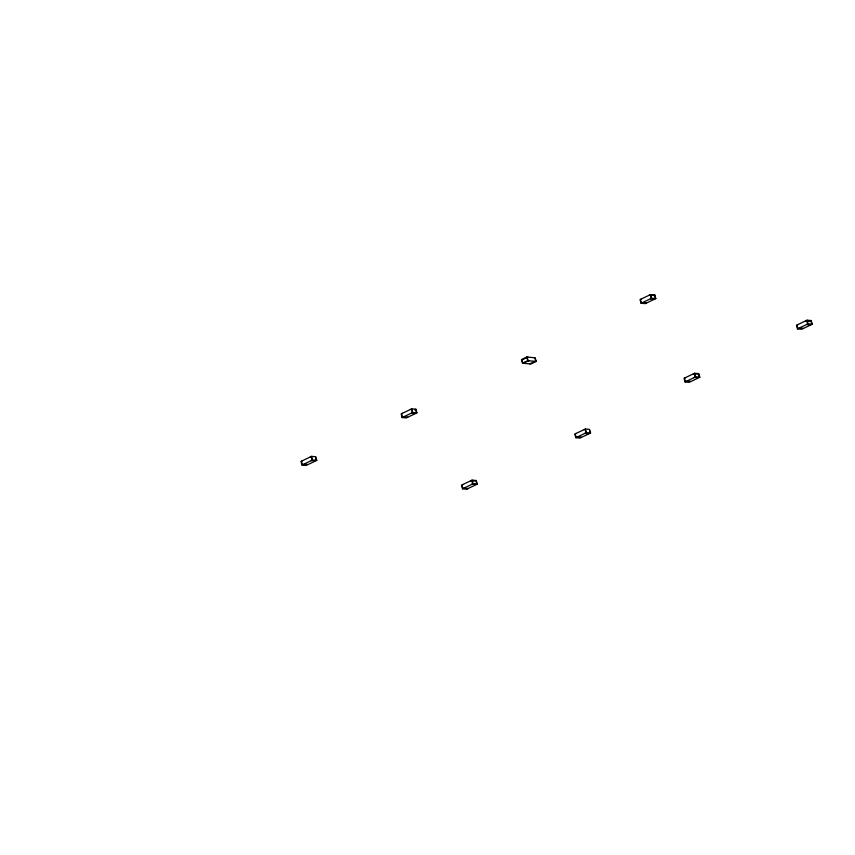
<?xml version="1.0" encoding="UTF-8"?>
<svg xmlns="http://www.w3.org/2000/svg" width="855" height="855" viewBox="0 0 855 855"><rect width="100%" height="100%" fill="white"/><g stroke="black" fill="none" stroke-linecap="round" stroke-linejoin="round"><path stroke-width="1.28" d="M311.562 456.356L300.992 461.401L302.018 465.056L306.186 465.43L316.767 460.385L315.741 456.73L311.562 456.356L312.588 460.011L316.767 460.385M650.623 294.548L640.053 299.592L641.068 303.247L645.247 303.621L655.817 298.577L654.791 294.922L650.623 294.548L651.638 298.203L655.817 298.577M411.715 408.861L401.145 413.906L402.171 417.55L406.339 417.924L416.909 412.88L415.893 409.235L411.715 408.861L412.741 412.505L416.909 412.88M653.53 295.392L649.298 295.178L651.382 295.36M653.477 295.552L654.791 294.922M414.568 409.866L415.893 409.235M526.798 357.037L521.518 359.56L522.533 363.215L530.88 363.963L536.171 361.441L535.155 357.785L526.798 357.037L527.824 360.692L536.171 361.441M402.47 413.275L401.594 414.151L402.384 416.994L407.664 417.293L406.563 417.368M522.555 359.656L527.845 357.134L527.172 357.465L527.963 360.308L528.86 360.789L523.463 362.905M302.018 465.056L312.588 460.011M641.068 303.247L651.638 298.203M402.171 417.55L412.741 412.505M645.461 303.055L646.562 302.991L641.282 302.681L640.491 299.838L641.368 298.961M655.368 298.32C654.759 299.849 648.186 299.261 651.2 297.946L650.399 295.114M522.533 363.215L527.824 360.692M529.844 363.867L535.796 361.013L535.006 358.17L534.108 357.7M694.623 373.25L684.053 378.295L685.069 381.95L689.248 382.324L699.817 377.279L698.802 373.624L694.623 373.25L695.639 376.905L699.817 377.279M472.067 480.115L461.497 485.159L462.523 488.814L466.691 489.188L477.272 484.144L476.246 480.489L472.067 480.115L473.093 483.77L477.272 484.144M697.541 374.095L693.298 373.881L695.393 374.073M807.056 320.187L796.486 325.231L797.501 328.886L801.68 329.261L812.25 324.216L811.235 320.561L807.056 320.187L808.071 323.842L812.25 324.216M474.985 480.959L470.752 480.745L472.836 480.927M809.974 321.031L805.731 320.817L808.862 321.095M809.909 321.191L811.235 320.561M585.376 428.996L574.806 434.041L575.821 437.696L580 438.07L590.57 433.025L589.555 429.37L585.376 428.996L586.391 432.651L590.57 433.025M685.069 381.95L695.639 376.905M462.523 488.814L473.093 483.77M797.501 328.886L808.071 323.842M466.916 488.622L468.016 488.558L462.737 488.248L461.946 485.405L462.822 484.529M811.801 323.97C811.192 325.488 804.619 324.9 807.633 323.596L806.842 320.753M575.821 437.696L586.391 432.651M535.796 361.013L535.123 361.344M402.384 416.994L404.468 417.176M578.13 437.322L580.214 437.504M304.316 464.671L306.411 464.864M811.01 321.127L811.545 323.019M802.888 328.224L797.726 328.32L796.924 325.477L797.811 324.601M698.578 374.191L699.379 377.034M698.385 377.504L694.324 377.536L695.201 376.66L694.41 373.817M690.455 381.287L685.293 381.383L684.502 378.541L685.379 377.664M654.577 295.488L655.101 297.38M589.597 430.888L590.121 432.78C589.512 434.297 582.939 433.709 585.953 432.406L585.162 429.563L584.051 429.627M581.208 437.033L576.046 437.129L575.244 434.287L576.131 433.41M521.892 359.987L522.683 362.83M476.032 481.055L476.823 483.887M475.829 484.368L471.768 484.4L472.644 483.513L471.853 480.681M415.936 410.742L416.471 412.634C415.851 414.151 409.278 413.564 412.292 412.26L411.501 409.417L410.4 409.492M315.527 457.297L316.318 460.129M315.324 460.61L311.263 460.642L312.139 459.755L311.348 456.923L310.247 456.987M307.405 464.393L302.232 464.489L301.441 461.647L302.317 460.77"/></g></svg>
